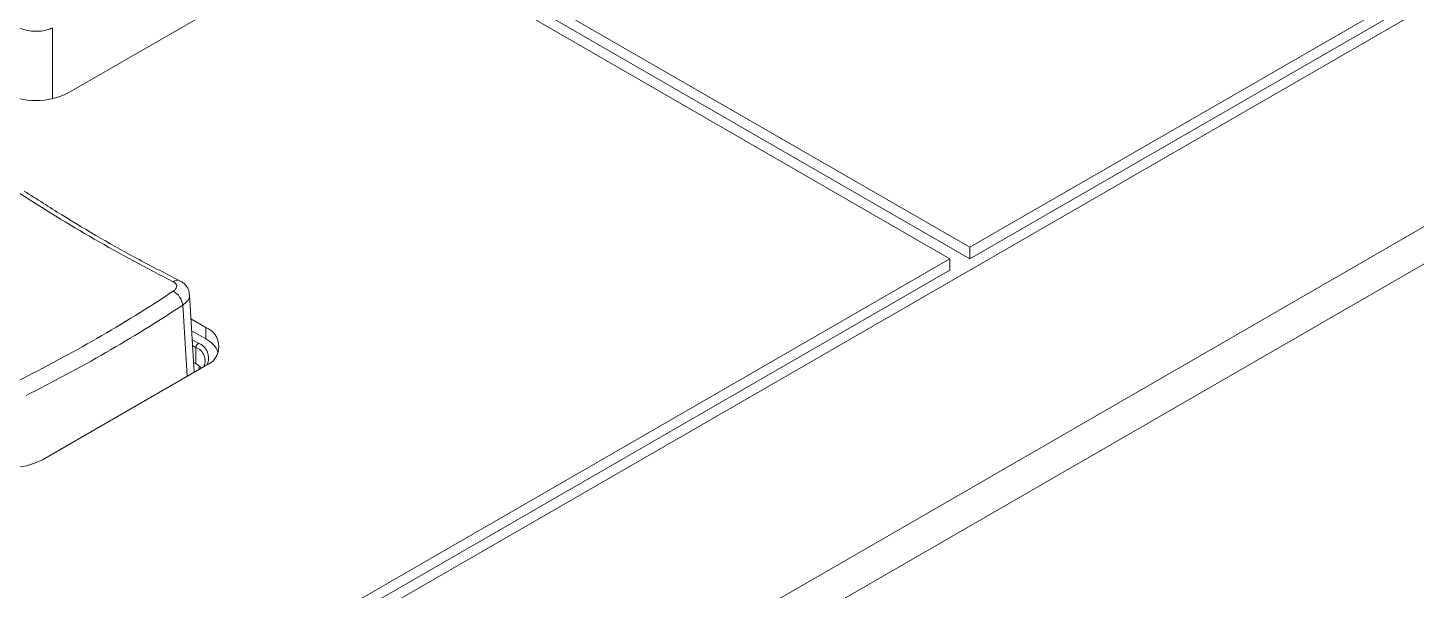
# Model space of a CAD drawing. Header units: millimetres. Extents: x 69 to 580, y 43 to 425.
# Drawn here: x 502.52 to 532.28, y 300.96 to 313.03 of the extents above; entities that cross this region are included whole.
import ezdxf

# ---------------------------------------------------------------- set-up
doc = ezdxf.new("R2010")
doc.units = ezdxf.units.MM

msp = doc.modelspace()

# ---------------------------------------------------------------- linework, layer by layer
at = {"color": 7, "linetype": 'Continuous', "lineweight": 15}
for p, q in [((480.7025, 332.0782), (522.287, 308.0719)), ((467.6373, 276.0335), (555.8245, 326.9428)), ((522.7113, 308.3169), (493.0835, 325.4206)), ((522.7113, 308.0719), (493.0835, 325.1756)), ((471.7041, 273.6858), (559.882, 324.6005)), ((560.2353, 324.0026), (472.0575, 273.0878)), ((548.8099, 323.3833), (522.7113, 308.3169)), ((548.8099, 323.1383), (522.7113, 308.0719)), ((503.3967, 311.6376), (507.9575, 314.2705)), ((522.7113, 308.0719), (522.7113, 308.3169)), ((522.287, 308.0719), (491.6577, 290.39)), ((522.287, 307.827), (491.6577, 290.145)), ((522.287, 307.827), (522.287, 308.0719)), ((506.0836, 305.637), (505.9831, 307.2991)), ((506.3312, 306.5963), (506.0146, 306.779)), ((506.3312, 306.3513), (506.0299, 306.5252)), ((506.3312, 306.3513), (506.3312, 306.5963)), ((506.119, 305.8206), (506.119, 306.1676)), ((502.831, 303.7593), (506.3312, 305.7799)), ((506.119, 305.8206), (506.0708, 305.8484))]:
    msp.add_line(p, q, dxfattribs=at)
at = {"color": 8, "linetype": 'Continuous', "lineweight": 15}
for p, q in [((503.0444, 313.0274), (503.0444, 311.5061)), ((505.9299, 305.5483), (505.8375, 307.0766)), ((506.0414, 306.3349), (506.1721, 306.2595)), ((506.119, 306.1676), (506.0491, 306.208)), ((506.1897, 305.7729), (506.1897, 305.6982))]:
    msp.add_line(p, q, dxfattribs=at)
at = {"color": 7, "linetype": 'Continuous', "lineweight": 15, "flags": 128}
msp.add_lwpolyline([(506.2397, 305.7271), (506.2061, 305.7593), (506.119, 305.8206)], dxfattribs=at)
at = {"color": 7, "linetype": 'Continuous', "lineweight": 15}
for centre, radius, start, end in [((502.6896, 313.0023), 1.537, 242.60965, 297.39029), ((521.0193, 338.0768), 34.1591, 236.77144, 243.23394), ((488.0694, 333.9532), 31.8585, 296.53245, 303.46217), ((505.4356, 307.0226), 0.4055, 7.65205, 60.42031), ((488.1441, 333.8472), 32.0893, 296.5328, 303.46183), ((506.1762, 306.1881), 0.4366, 290.78351, 69.21667), ((506.0645, 305.8286), 0.5868, 23.81746, 62.96825), ((506.2342, 306.1624), 0.1153, 122.60517, 177.39462), ((506.0133, 305.8829), 0.3037, 335.19319, 69.61999), ((502.1239, 305.124), 1.537, 242.60965, 297.39032)]:
    msp.add_arc(centre, radius, start, end, dxfattribs=at)
at = {"color": 8, "linetype": 'Continuous', "lineweight": 15}
for centre, radius, start, end in [((505.7215, 307.4766), 0.1326, 67.23387, 130.28123), ((506.0557, 305.9452), 0.3351, 333.16209, 69.67904)]:
    msp.add_arc(centre, radius, start, end, dxfattribs=at)
at = {"color": 7, "linetype": 'Continuous', "lineweight": 15}
for points, knots in [([(503.0444, 313.0274), (503.0167, 313.0147), (502.9468, 312.9826), (502.8052, 312.9528), (502.6356, 312.9477), (502.4687, 312.9711), (502.3814, 313.0086), (502.3377, 313.0274)], [0, 0, 0, 0, 0.1408358, 0.3555809, 0.5703598, 0.785186, 1, 1, 1, 1]), ([(505.773, 307.5989), (505.4839, 307.7475), (504.6451, 308.1788), (503.5314, 308.8234), (502.7087, 309.3507), (502.4386, 309.5238)], [0, 0, 0, 0, 0.260957, 0.7573222, 1, 1, 1, 1]), ([(505.6358, 307.3753), (505.6535, 307.3892), (505.6889, 307.417), (505.7111, 307.4665), (505.7063, 307.5147), (505.6781, 307.5531), (505.6478, 307.5708), (505.6358, 307.5778)], [0, 0, 0, 0, 0.2147664, 0.4295514, 0.64419041, 0.85878591, 1, 1, 1, 1]), ([(505.9775, 307.2988), (505.9761, 307.3263), (505.9726, 307.3967), (505.9124, 307.4938), (505.8408, 307.5657), (505.7866, 307.5881), (505.7705, 307.5948)], [0, 0, 0, 0, 0.213375, 0.5451751, 0.8654239, 1, 1, 1, 1])]:
    msp.add_open_spline(points, degree=3, knots=knots, dxfattribs=at)
at = {"color": 8, "linetype": 'Continuous', "lineweight": 15}
msp.add_open_spline([(505.9762, 307.2986), (505.9786, 307.2849), (505.9866, 307.2392), (505.9428, 307.1584), (505.8726, 307.1039), (505.8375, 307.0766)], degree=3, knots=[0, 0, 0, 0, 0.1770973, 0.588597, 1, 1, 1, 1], dxfattribs=at)

doc.saveas('drawing.dxf')
